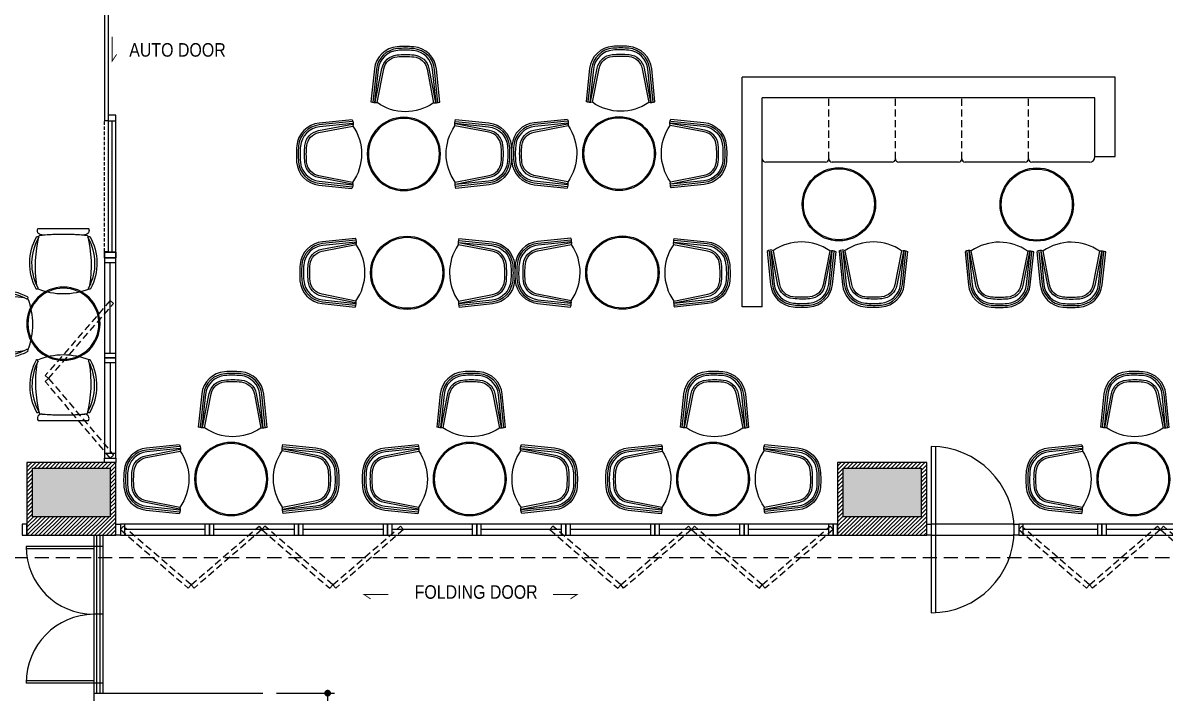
# Model space of a CAD drawing. Extents: x 700607 to 725777, y -92033 to -74213.
# Drawn here: x 707196 to 717326, y -87265 to -81320 of the extents above; entities that cross this region are included whole.
import ezdxf

# ---------------------------------------------------------------- set-up
doc = ezdxf.new("R2010")
doc.units = 0
doc.header["$MEASUREMENT"] = 0
for name, pattern in [('CENTER', [65, 60, -2, 1, -2]), ('DASHED', [0.75, 0.5, -0.25]), ('HIDDEN2', [0.1875, 0.125, -0.0625])]:
    doc.linetypes.add(name, pattern=pattern)
doc.layers.get('0').update_dxf_attribs({"linetype": 'CONTINUOUS'})
doc.layers.get('DEFPOINTS').update_dxf_attribs({"linetype": 'CONTINUOUS'})
for name, color, linetype in [('253dim', 253, 'CONTINUOUS'), ('C200-CEN', 2, 'CENTER'), ('CONTINU', 7, 'CONTINUOUS'), ('FU-IN', 1, 'CONTINUOUS'), ('FUR', 6, 'CONTINUOUS'), ('FUR-S', 5, 'CONTINUOUS'), ('NO', 3, 'CONTINUOUS'), ('PLANT-03-SMLINE', 1, 'CONTINUOUS'), ('SH', 3, 'CONTINUOUS'), ('TEXT', 7, 'CONTINUOUS'), ('WAL', 3, 'CONTINUOUS'), ('WALL', 2, 'CONTINUOUS')]:
    doc.layers.add(name, color=color, linetype=linetype)
doc.styles.add('A3', font='', dxfattribs={"width": 0.9, "height": 100})
doc.styles.add('울릉도L', font='', dxfattribs={"width": 1.2})
doc.styles.get('A3').set_extended_font_data('HY울릉도L')
doc.styles.get('울릉도L').set_extended_font_data('HY울릉도L')
doc.dimstyles.new('CH60', dxfattribs={"dimscale": 60, "dimtxt": 2, "dimasz": 1, "dimexe": 1, "dimexo": 2, "dimgap": 0.6, "dimtad": 1, "dimdec": 0, "dimzin": 0, "dimdsep": 46, "dimlunit": 6, "dimtxsty": '울릉도L', "dimblk": 'DOT', "dimcen": 5, "dimclrd": 5, "dimclre": 5, "dimclrt": 7, "dimadec": 0, "dimazin": 0, "dimtfac": 1, "dimtdec": 0, "dimtix": 1, "dimtofl": 0, "dimtmove": 2, "dimatfit": 3, "dimldrblk": 'DOT', "dimfxl": 1, "dimtolj": 1, "dimtzin": 0, "dimarcsym": 0})
pattern_1 = [(45, (696507.55, -79688.55), (-17.67767, 17.67767), [])]

# ---------------------------------------------------------------- blocks, each defined once
blk = doc.blocks.new('A$C5B214B99')
at = {"layer": 'FU-IN'}
for points in [[(494, 664), (201, 694, -0.359984), (17, 880, -0.042298), (17, 1022, -0.359984), (199, 1210), (492, 1242)], [(496, 681), (203, 710, -0.359984), (34, 882, -0.042298), (33, 1021, -0.359984), (201, 1193), (494, 1225)], [(493, 1219), (193, 1160, 0.332355), (73, 1027, 0.04801), (73, 876, 0.332355), (194, 744), (495, 687)], [(1407, 679), (1700, 709, 0.359984), (1869, 880, 0.042298), (1870, 1019, 0.359984), (1702, 1192), (1409, 1223)], [(1410, 1218), (1710, 1158, -0.332355), (1830, 1025, -0.04801), (1830, 874, -0.332355), (1708, 742), (1408, 685)], [(1409, 663), (1702, 692, 0.359984), (1886, 878, 0.042298), (1886, 1020, 0.359984), (1704, 1208), (1411, 1240)], [(1252, 494), (1223, 201, -0.359984), (1037, 17, -0.042298), (895, 17, -0.359984), (707, 199), (675, 492)], [(1236, 496), (1206, 203, -0.359984), (1035, 34, -0.042298), (896, 33, -0.359984), (723, 201), (692, 494)], [(697, 493), (757, 193, 0.332355), (890, 73, 0.04801), (1041, 73, 0.332355), (1173, 194), (1230, 495)]]:
    blk.add_lwpolyline(points, format="xyb", dxfattribs=at)
at = {"layer": 'FUR', "linetype": 'Continuous'}
blk.add_circle((951, 951), 325, dxfattribs=at)
at = {"layer": 'FUR', "color": 9, "linetype": 'Continuous'}
blk.add_circle((951, 951), 315, dxfattribs=at)
at = {"layer": 'FUR-S'}
for points in [[(493, 648), (199, 677, -0.359984), (1, 879, -0.042298), (0, 1024, -0.359984), (197, 1227), (490, 1258)], [(1410, 646), (1703, 675, 0.359984), (1902, 877, 0.042298), (1903, 1022, 0.359984), (1706, 1225), (1413, 1256)], [(496, 1203), (196, 1144, 0.332355), (89, 1025, 0.04801), (90, 878, 0.332355), (198, 760), (499, 703)], [(1407, 1201), (1707, 1142, -0.332355), (1814, 1023, -0.04801), (1813, 876, -0.332355), (1705, 758), (1404, 701)], [(1269, 493), (1240, 199, -0.359984), (1038, 1, -0.042298), (893, 0, -0.359984), (690, 197), (659, 490)], [(714, 496), (773, 196, 0.332355), (892, 89, 0.04801), (1039, 90, 0.332355), (1157, 198), (1214, 499)]]:
    blk.add_lwpolyline(points, format="xyb", dxfattribs=at)
for centre, radius, start, end in [((401, 1221), 97, 349.5677, 22.8128), ((1502, 1219), 97, 157.1872, 190.4323), ((140, 951), 436, 325.3479, 35.331), ((1762, 949), 436, 144.669, 214.6521), ((404, 685), 97, 337.6403, 10.8855), ((1499, 683), 97, 169.1145, 202.3597), ((966, 140), 436, 55.3479, 125.331), ((696, 401), 97, 79.5677, 112.8128), ((1232, 404), 97, 67.6403, 100.8855)]:
    blk.add_arc(centre, radius, start, end, dxfattribs=at)
blk = doc.blocks.new('A$C07187DA9')
at = {"layer": 'C200-CEN', "color": 3, "linetype": 'Continuous', "xscale": -1, "rotation": 180}
blk.add_blockref('A$C5B214B99', (0, 1276), dxfattribs=at)
blk = doc.blocks.new('A$C3B675E7B')
at = {"layer": 'C200-CEN', "color": 3, "linetype": 'Continuous'}
for p, q in [((0, 2365), (0, 2315)), ((0, 2315), (0, 2365)), ((0, 50), (100, 50)), ((0, 0), (0, 50)), ((100, 50), (100, 0)), ((100, 0), (0, 0))]:
    blk.add_line(p, q, dxfattribs=at)
at = {"layer": 'CONTINU', "color": 3}
for p, q in [((0, 2365), (100, 2365)), ((0, 2365), (100, 2365)), ((100, 2365), (100, 2315)), ((100, 2315), (100, 2365)), ((0, 2315), (100, 2315)), ((0, 2315), (100, 2315))]:
    blk.add_line(p, q, dxfattribs=at)
at = {"layer": 'NO', "color": 3, "linetype": 'Continuous'}
for p, q in [((100, 2365), (100, 2315)), ((100, 2315), (100, 2365)), ((100, 2315), (0, 2315))]:
    blk.add_line(p, q, dxfattribs=at)
at = {"layer": 'PLANT-03-SMLINE', "color": 1, "linetype": 'DASHED', "ltscale": 60}
blk.add_line((0, 2310), (0, 1150), dxfattribs=at)
at = {"layer": 'PLANT-03-SMLINE', "color": 1, "linetype": 'Continuous'}
blk.add_line((100, 2315), (100, 1150), dxfattribs=at)
at = {"layer": 'SH', "color": 1}
for p, q in [((32, 2310), (0, 2310)), ((32, 1150), (32, 2315)), ((0, 50), (0, 1150)), ((32, 1150), (0, 1150)), ((32, 50), (32, 1150))]:
    blk.add_line(p, q, dxfattribs=at)
at = {"layer": 'SH'}
blk.add_line((66, 2315), (66, 1150), dxfattribs=at)
blk.add_lwpolyline([(32, 1150), (100, 1150), (100, 1100), (32, 1100)], close=True, dxfattribs=at)
at = {"layer": 'SH', "const_width": 7.94}
blk.add_lwpolyline([(68, 403), (68, 618), (107, 560)], dxfattribs=at)
blk = doc.blocks.new('_DOT')
at = {"color": 0, "linetype": 'ByBlock'}
blk.add_line((-0.5, 0), (-1, 0), dxfattribs=at)
at = {"color": 0, "linetype": 'ByBlock', "const_width": 0.5}
blk.add_lwpolyline([(-0.25, 0, 1), (0.25, 0, 1)], format="xyb", close=True, dxfattribs=at)
blk = doc.blocks.new('*D79')
at = {"layer": '253dim', "color": 5, "lineweight": -2, "transparency": 16777216}
for p, q in [((709445, -87265), (709959, -87265)), ((709899, -87325), (709899, -88205)), ((709445, -88265), (709959, -88265))]:
    blk.add_line(p, q, dxfattribs=at)
at = {"layer": 'DEFPOINTS', "color": 0, "transparency": 16777216}
for p in [(709325, -87265), (709325, -88265), (709899, -88265)]:
    blk.add_point(p, dxfattribs=at)
at = {"layer": '253dim', "color": 5, "lineweight": -2, "transparency": 16777216, "xscale": 60, "yscale": 60, "zscale": 60}
for p, rotation in [((709899, -87265), 90), ((709899, -88265), 270)]:
    blk.add_blockref('_DOT', p, dxfattribs=dict(at, rotation=rotation))
at = {"layer": '253dim', "color": 7, "transparency": 16777216, "insert": (709791, -87765), "char_height": 120, "attachment_point": 5, "rotation": 90, "style": '울릉도L'}
blk.add_mtext('\\A1;1,000', dxfattribs=at)
blk = doc.blocks.new('A$C33581B49')
at = {"layer": 'WALL', "color": 9, "linetype": 'Continuous'}
blk.add_line((750, 50), (40, 50), dxfattribs=at)
for points in [[(0, 100), (0, 0), (790, 0), (790, 100)], [(0, 0), (40, 0), (40, 100), (0, 100)], [(750, 0), (790, 0), (790, 100), (750, 100)]]:
    blk.add_lwpolyline(points, close=True, dxfattribs=at)
blk = doc.blocks.new('A$C67AA3657')
at = {"layer": 'WALL', "color": 9, "linetype": 'Continuous'}
for p in [(0, 0), (790, 0), (1580, 0), (2370, 0), (3160, 0), (3950, 0), (4740, 0), (5530, 0)]:
    blk.add_blockref('A$C33581B49', p, dxfattribs=at)
blk = doc.blocks.new('A$C5D606B05')
at = {"layer": 'SH', "const_width": 7.94}
blk.add_lwpolyline([(0, 4), (215, 4), (157, 43)], dxfattribs=at)
blk = doc.blocks.new('A$C77AA6D7C')
at = {"layer": 'C200-CEN', "color": 8, "linetype": 'Continuous', "rotation": 270}
blk.add_blockref('A$C5D606B05', (0, 227), dxfattribs=at)
blk = doc.blocks.new('A$C4FA25A3E')
at = {"layer": 'WALL', "color": 9, "linetype": 'Continuous'}
blk.add_line((697, 50), (40, 50), dxfattribs=at)
for points in [[(0, 100), (0, 0), (737, 0), (737, 100)], [(0, 0), (40, 0), (40, 100), (0, 100)], [(697, 0), (737, 0), (737, 100), (697, 100)]]:
    blk.add_lwpolyline(points, close=True, dxfattribs=at)
blk = doc.blocks.new('A$C70F46D4C')
at = {"layer": 'FU-IN'}
for points in [[(494, 614), (201, 584, 0.359984), (17, 398, 0.042298), (17, 256, 0.359984), (199, 68), (492, 37)], [(1409, 612), (1702, 583, -0.359984), (1886, 396, -0.042298), (1886, 254, -0.359984), (1704, 66), (1411, 35)], [(496, 597), (203, 568, 0.359984), (34, 397, 0.042298), (33, 257, 0.359984), (201, 85), (494, 53)], [(493, 59), (193, 118, -0.332355), (73, 251, -0.04801), (73, 402, -0.332355), (194, 535), (495, 592)], [(1407, 595), (1700, 566, -0.359984), (1869, 395, -0.042298), (1870, 255, -0.359984), (1702, 83), (1409, 51)], [(1410, 57), (1710, 116, 0.332355), (1830, 250, 0.04801), (1830, 400, 0.332355), (1708, 533), (1408, 590)]]:
    blk.add_lwpolyline(points, format="xyb", dxfattribs=at)
at = {"layer": 'FUR', "linetype": 'Continuous'}
blk.add_circle((951, 325), 325, dxfattribs=at)
at = {"layer": 'FUR', "color": 9, "linetype": 'Continuous'}
blk.add_circle((951, 325), 315, dxfattribs=at)
at = {"layer": 'FUR-S'}
for points in [[(493, 630), (199, 601, 0.359984), (1, 400, 0.042298), (0, 255, 0.359984), (197, 52), (490, 20)], [(1410, 629), (1703, 599, -0.359984), (1902, 398, -0.042298), (1903, 253, -0.359984), (1706, 50), (1413, 18)], [(496, 75), (196, 135, -0.332355), (89, 253, -0.04801), (90, 401, -0.332355), (198, 518), (499, 575)], [(1407, 73), (1707, 133, 0.332355), (1814, 251, 0.04801), (1813, 399, 0.332355), (1705, 516), (1404, 573)]]:
    blk.add_lwpolyline(points, format="xyb", dxfattribs=at)
for centre, radius, start, end in [((404, 594), 97, 349.1145, 22.3597), ((1499, 592), 97, 157.6403, 190.8855), ((140, 327), 436, 324.669, 34.6521), ((1762, 325), 436, 145.3479, 215.331), ((401, 58), 97, 337.1872, 10.4323), ((1502, 56), 97, 169.5677, 202.8128)]:
    blk.add_arc(centre, radius, start, end, dxfattribs=at)
blk = doc.blocks.new('A$C5D3473C7')
at = {"layer": 'FU-IN'}
for points in [[(594, 79), (564, 372, 0.359984), (378, 556, 0.042298), (236, 557, 0.359984), (48, 374), (17, 81)], [(577, 78), (548, 371, 0.359984), (377, 540, 0.042298), (237, 540, 0.359984), (65, 373), (33, 80)], [(39, 81), (98, 381, -0.332355), (231, 501, -0.04801), (382, 500, -0.332355), (515, 379), (572, 78)]]:
    blk.add_lwpolyline(points, format="xyb", dxfattribs=at)
at = {"layer": 'FUR-S'}
for points in [[(610, 81), (581, 374, 0.359984), (380, 573, 0.042298), (235, 573, 0.359984), (32, 376), (0, 83)], [(55, 77), (115, 377, -0.332355), (233, 484, -0.04801), (381, 484, -0.332355), (498, 376), (555, 75)]]:
    blk.add_lwpolyline(points, format="xyb", dxfattribs=at)
for centre, radius, start, end in [((38, 173), 97, 247.1872, 280.4323), ((307, 435), 438, 234.9804, 304.5664)]:
    blk.add_arc(centre, radius, start, end, dxfattribs=at)
blk = doc.blocks.new('A$C7286230E')
at = {"layer": 'C200-CEN', "color": 5, "linetype": 'Continuous'}
for centre in [(579, 123), (1216, 123)]:
    blk.add_arc(centre, 50.6, 242.5098, 308.9644, dxfattribs=at)
at = {"layer": 'C200-CEN', "color": 8, "linetype": 'Continuous'}
for p in [(0, 3), (637, 3)]:
    blk.add_blockref('A$C5D3473C7', p, dxfattribs=at)
blk = doc.blocks.new('A$C3C082F64')
at = {"color": 0}
blk.add_line((521, 582), (75, 582), dxfattribs=at)
for centre, radius, start, end in [((1159, 246), 1108, 165.776, 188.8849), ((107, 562), 37.5, 147.1029, 271.1095), ((298, -1099), 1631, 82.486, 97.514), ((298, -1879), 2411, 85.4624, 94.5376), ((490, 562), 37.5, 268.9821, 32.8984), ((-564, 245), 1109, 351.142, 14.2144), ((297, 614), 614, 248.1396, 291.9487)]:
    blk.add_arc(centre, radius, start, end, dxfattribs=at)
at = {"layer": 'WAL', "color": 0}
for p, q in [((274, 532), (274, 532)), ((313, 531), (313, 531))]:
    blk.add_line(p, q, dxfattribs=at)
at = {"layer": 'WALL', "color": 5, "linetype": 'Continuous'}
for centre, radius, start, end in [((481, 272), 481, 150.3578, 207.9596), ((68, 499), 12.2, 7.833, 117.6422), ((528, 499), 12.2, 62.3578, 172.167), ((115, 272), 481, 332.0404, 29.6422), ((481, 272), 461, 150.3578, 207.9596), ((115, 272), 461, 332.0404, 29.6422), ((64, 53), 10.2, 221.7276, 17.3832), ((533, 53), 10.2, 162.6168, 318.2724)]:
    blk.add_arc(centre, radius, start, end, dxfattribs=at)
blk = doc.blocks.new('A$C63BB67F7')
at = {"layer": 'WALL', "color": 7, "linetype": 'Continuous', "xscale": -1, "rotation": 270}
blk.add_blockref('A$C3C082F64', (0, 0), dxfattribs=at)
blk = doc.blocks.new('A$C78372581')
at = {"layer": 'FUR', "linetype": 'Continuous'}
blk.add_circle((325, 325), 325, dxfattribs=at)
at = {"layer": 'FUR', "color": 9, "linetype": 'Continuous'}
blk.add_circle((325, 325), 315, dxfattribs=at)
blk = doc.blocks.new('A$C055F57D1')
at = {"layer": 'WALL', "color": 7, "linetype": 'Continuous'}
for name, p in [('A$C3C082F64', (28, 1123)), ('A$C63BB67F7', (596, 557))]:
    blk.add_blockref(name, p, dxfattribs=at)
at = {"layer": 'WALL', "color": 9, "linetype": 'Continuous', "rotation": 270}
blk.add_blockref('A$C78372581', (0, 1184), dxfattribs=at)
at = {"layer": 'WALL', "color": 7, "linetype": 'Continuous', "xscale": -1, "rotation": 180}
blk.add_blockref('A$C3C082F64', (28, 582), dxfattribs=at)

msp = doc.modelspace()

# ---------------------------------------------------------------- hatches: boundary and pattern name
at = {"layer": 'WALL', "linetype": 'Continuous'}
h = msp.add_hatch(dxfattribs=at)
h.set_pattern_fill('ANSI31', color=9, scale=200, angle=360, style=0)
h.set_pattern_definition(pattern_1)
h.paths.add_polyline_path([(707231.1, -85219.9), (707231.1, -85864.9), (708021.1, -85864.9), (708021.1, -85219.9)])
h.paths.add_polyline_path([(707971.1, -85269.9), (707971.1, -85699.9), (707281.1, -85699.9), (707281.1, -85269.9)], flags=16)
for points in [[(707281.1, -85269.9), (707281.1, -85699.9), (707971.1, -85699.9), (707971.1, -85269.9)], [(715161.1, -85699.9), (715161.1, -85269.9), (714471.1, -85269.9), (714471.1, -85699.9)]]:
    msp.add_hatch(color=9, dxfattribs=at).paths.add_polyline_path(points)
h = msp.add_hatch(dxfattribs=at)
h.set_pattern_fill('ANSI31', color=9, scale=200, angle=360, style=0)
h.set_pattern_definition(pattern_1)
h.paths.add_polyline_path([(715211.1, -85864.9), (715211.1, -85219.9), (714421.1, -85219.9), (714421.1, -85864.9)])
h.paths.add_polyline_path([(714471.1, -85699.9), (714471.1, -85269.9), (715161.1, -85269.9), (715161.1, -85699.9)], flags=16)

# ---------------------------------------------------------------- linework, layer by layer
at = {"layer": 'C200-CEN', "color": 3, "linetype": 'Continuous'}
for p, q in [((713573.5, -83839), (713573.5, -81803.3)), ((713573.5, -83839), (713573.5, -81803.3)), ((713573.5, -83839), (713573.5, -81803.3)), ((716883.5, -81803.3), (713573.5, -81803.3)), ((713573.5, -83839), (713573.5, -81803.4)), ((716883.5, -82506.3), (716883.5, -81803.3)), ((716883.5, -82506.3), (716883.5, -81803.3)), ((716883.5, -82506.3), (716883.5, -81803.4)), ((713753.5, -83839), (713753.5, -81986.3)), ((716703.5, -81986.3), (713753.5, -81986.3)), ((716703.5, -82506.3), (716703.5, -81986.3))]:
    msp.add_line(p, q, dxfattribs=at)
at = {"layer": 'C200-CEN', "color": 9, "linetype": 'HIDDEN2', "ltscale": 500}
for p, q in [((714343.5, -82526.3), (714343.5, -81986.3)), ((714933.5, -82526.3), (714933.5, -81986.3)), ((715523.5, -82526.3), (715523.5, -81986.3)), ((716113.5, -82526.3), (716113.5, -81986.3))]:
    msp.add_line(p, q, dxfattribs=at)
at = {"layer": 'C200-CEN', "color": 6, "linetype": 'Continuous'}
for p, q in [((714313.5, -82556.3), (713783.5, -82556.3)), ((714903.5, -82556.3), (714373.5, -82556.3)), ((715493.5, -82556.3), (714963.5, -82556.3)), ((716083.5, -82556.3), (715553.5, -82556.3)), ((716653.5, -82556.3), (716143.5, -82556.3))]:
    msp.add_line(p, q, dxfattribs=at)
at = {"layer": 'C200-CEN', "color": 4, "linetype": 'HIDDEN2', "ltscale": 500}
for points in [[(707394.7, -84447.6), (707424.9, -84473.8), (708001.3, -83808.9), (707971.1, -83782.7)], [(707394.7, -84500), (707424.9, -84473.8), (708001.3, -85153.7), (707971.1, -85179.9)], [(708662.7, -86334.5), (708688.9, -86304.2), (708087.2, -85784.6), (708061.1, -85814.9)], [(708715, -86334.5), (708688.9, -86304.2), (709290.6, -85784.6), (709316.7, -85814.9)], [(709918.4, -86334.5), (709944.5, -86304.2), (709342.8, -85784.6), (709316.7, -85814.9)], [(709970.7, -86334.5), (709944.5, -86304.2), (710546.2, -85784.6), (710572.3, -85814.9)], [(712471.5, -86334.5), (712497.6, -86304.2), (711896, -85784.6), (711869.8, -85814.9)], [(712523.8, -86334.5), (712497.6, -86304.2), (713099.3, -85784.6), (713125.4, -85814.9)], [(713727.1, -86334.5), (713753.3, -86304.2), (713151.6, -85784.6), (713125.4, -85814.9)], [(713779.4, -86334.5), (713753.3, -86304.2), (714354.9, -85784.6), (714381.1, -85814.9)], [(716629.6, -86334.5), (716655.8, -86304.2), (716054.1, -85784.6), (716027.9, -85814.9)], [(716681.9, -86334.5), (716655.8, -86304.2), (717257.4, -85784.6), (717283.6, -85814.9)], [(717885.2, -86334.5), (717911.4, -86304.2), (717309.7, -85784.6), (717283.6, -85814.9)]]:
    msp.add_lwpolyline(points, close=True, dxfattribs=at)
at = {"layer": 'C200-CEN', "color": 6, "linetype": 'Continuous'}
msp.add_arc((716653.5, -82506.3), 50, 270, 0, dxfattribs=at)
at = {"layer": 'FUR', "linetype": 'Continuous'}
for centre in [(714432.8, -82929), (716187.4, -82931.5)]:
    msp.add_circle(centre, 325, dxfattribs=at)
at = {"layer": 'FUR', "color": 9, "linetype": 'Continuous'}
for centre in [(714432.8, -82929), (716187.4, -82931.5)]:
    msp.add_circle(centre, 315, dxfattribs=at)
at = {"layer": 'WAL', "color": 3, "linetype": 'Continuous'}
for p, q in [((707825.1, -85864.9), (707825.1, -88224.9)), ((707825.1, -85864.9), (707825.1, -88264.9)), ((707905.1, -85864.9), (707905.1, -87264.9)), ((707825.1, -87264.9), (709325.1, -87264.9))]:
    msp.add_line(p, q, dxfattribs=at)
at = {"layer": 'WAL', "color": 4, "linetype": 'Continuous'}
for p, q in [((707850.1, -85864.9), (707850.1, -87264.9)), ((707880.1, -85864.9), (707880.1, -87264.9))]:
    msp.add_line(p, q, dxfattribs=at)
at = {"layer": 'WAL', "color": 2, "linetype": 'Continuous'}
for points in [[(707281.1, -85269.9), (707971.1, -85269.9), (707971.1, -85699.9), (707281.1, -85699.9)], [(714471.1, -85269.9), (715161.1, -85269.9), (715161.1, -85699.9), (714471.1, -85699.9)]]:
    msp.add_lwpolyline(points, close=True, dxfattribs=at)
at = {"layer": 'WALL', "color": 3, "linetype": 'Continuous'}
for p, q in [((716703.5, -82506.3), (716883.5, -82506.3)), ((713753.5, -83839), (713573.5, -83839))]:
    msp.add_line(p, q, dxfattribs=at)
at = {"layer": 'WALL', "color": 9, "linetype": 'Continuous'}
for p, q in [((707971.1, -84252.4), (707971.1, -83444.9)), ((707921.1, -84292.4), (707921.1, -85179.9)), ((708021.1, -84292.4), (707921.1, -84292.4)), ((707971.1, -84332.4), (707971, -85139.9)), ((708021.1, -85179.9), (708021.1, -84292.4)), ((707921.1, -85179.9), (708021.1, -85179.9)), ((715987.9, -85764.9), (715251.1, -85764.9)), ((715251.1, -85864.9), (715251.1, -86412.1)), ((715251.1, -85864.9), (715987.9, -85864.9)), ((707825.1, -85964.9), (707225.1, -85964.9)), ((707825.1, -85984.9), (707225.1, -85984.9)), ((707901.1, -85964.9), (707821.1, -85964.9)), ((707905.1, -86564.9), (707825.1, -86564.9)), ((707825.1, -87154.9), (707225.1, -87154.9)), ((707826.1, -87174.9), (707226.1, -87174.9)), ((707905.1, -87174.9), (707825.1, -87174.9))]:
    msp.add_line(p, q, dxfattribs=at)
at = {"layer": 'WALL', "color": 4, "linetype": 'Continuous'}
for p, q in [((715251.1, -85078), (715251.1, -86551.8)), ((715291.1, -86550.7), (715291.1, -85079.1))]:
    msp.add_line(p, q, dxfattribs=at)
at = {"layer": 'WALL', "color": 0, "linetype": 'HIDDEN2', "ltscale": 1000}
msp.add_line((722426.1, -86064.9), (705086.1, -86064.9), dxfattribs=at)
at = {"layer": 'WALL', "color": 9, "linetype": 'Continuous'}
for points in [[(707921.1, -83404.9), (707921.1, -84292.4), (708021.1, -84292.4), (708021.1, -83404.9)], [(707921.1, -83444.9), (708021.1, -83444.9), (708021.1, -83404.9), (707921.1, -83404.9)], [(707921.1, -84292.4), (708021.1, -84292.4), (708021.1, -84252.4), (707921.1, -84252.4)], [(707921.1, -84332.4), (708021.1, -84332.4), (708021.1, -84292.4), (707921.1, -84292.4)], [(707921, -85179.9), (708021, -85179.9), (708021, -85139.9), (707921, -85139.9)]]:
    msp.add_lwpolyline(points, close=True, dxfattribs=at)
at = {"layer": 'WALL', "color": 3, "linetype": 'Continuous'}
for points in [[(708021, -85179.9), (708021, -85219.9), (707921, -85219.9), (707921, -85179.9)], [(707231.1, -85764.9), (707191.1, -85764.9), (707191.1, -85864.9), (707231.1, -85864.9)], [(708021.1, -85764.9), (708061.1, -85764.9), (708061.1, -85864.9), (708021.1, -85864.9)], [(714421.1, -85764.9), (714381.1, -85764.9), (714381.1, -85864.9), (714421.1, -85864.9)], [(715211.1, -85764.9), (715251.1, -85764.9), (715251.1, -85864.9), (715211.1, -85864.9)], [(715987.9, -85764.9), (716027.9, -85764.9), (716027.9, -85864.9), (715987.9, -85864.9)]]:
    msp.add_lwpolyline(points, close=True, dxfattribs=at)
for points in [[(707231.1, -85219.9), (707231.1, -85864.9), (708021.1, -85864.9), (708021.1, -85219.9), (707231.1, -85219.9)], [(714421.1, -85219.9), (714421.1, -85864.9), (715211.1, -85864.9), (715211.1, -85219.9), (714421.1, -85219.9)]]:
    msp.add_lwpolyline(points, dxfattribs=at)
at = {"layer": 'WALL', "color": 6, "linetype": 'Continuous'}
for centre, start, end in [((713783.5, -82526.3), 180, 270), ((714313.5, -82526.3), 270, 0), ((714373.5, -82526.3), 180, 270), ((714903.5, -82526.3), 270, 0), ((714963.5, -82526.3), 180, 270), ((715493.5, -82526.3), 270, 0), ((715553.5, -82526.3), 180, 270), ((716083.5, -82526.3), 270, 0), ((716143.5, -82526.3), 180, 270)]:
    msp.add_arc(centre, 30, start, end, dxfattribs=at)
at = {"layer": 'WALL', "color": 1, "linetype": 'Continuous'}
msp.add_arc((715251.1, -85814.9), 736.9, 270, 90, dxfattribs=at)
at = {"layer": 'WALL', "color": 9, "linetype": 'Continuous'}
for centre, radius, start, end in [((707825.1, -85964.9), 600, 180, 270), ((707833.7, -87173.4), 608.6, 90.81012, 180.1369)]:
    msp.add_arc(centre, radius, start, end, dxfattribs=at)

# ---------------------------------------------------------------- block references
at = {"layer": 'C200-CEN', "color": 8, "linetype": 'Continuous', "rotation": 180}
for p in [(715044.2, -83263.1), (716798.9, -83265.5)]:
    msp.add_blockref('A$C7286230E', p, dxfattribs=at)
at = {"layer": 'C200-CEN', "color": 3, "linetype": 'Continuous', "xscale": -1, "rotation": 180}
for p in [(708092.6, -84414.7), (710207.9, -84414.7), (712365.9, -84414.7), (716093.2, -84414.7)]:
    msp.add_blockref('A$C5B214B99', p, dxfattribs=at)
at = {"layer": 'C200-CEN', "color": 2, "linetype": 'Continuous', "rotation": 270}
msp.add_blockref('A$C77AA6D7C', (710209.1, -86385.7), dxfattribs=at)
at = {"layer": 'C200-CEN', "color": 2, "linetype": 'Continuous', "xscale": -1, "rotation": 90}
msp.add_blockref('A$C77AA6D7C', (712123, -86385.7), dxfattribs=at)
at = {"layer": 'WALL', "color": 9, "linetype": 'Continuous', "xscale": -1, "rotation": 180}
msp.add_blockref('A$C3B675E7B', (707921.1, -81039.9), dxfattribs=at)
at = {"layer": 'WALL', "color": 9, "linetype": 'Continuous'}
for name, p in [('A$C07187DA9', (709623.9, -82808)), ('A$C07187DA9', (711532.3, -82804.6)), ('A$C70F46D4C', (709653.7, -83862)), ('A$C70F46D4C', (711562.1, -83860.5)), ('A$C67AA3657', (708061.1, -85864.9)), ('A$C4FA25A3E', (716027.9, -85864.9)), ('A$C4FA25A3E', (716764.8, -85864.9))]:
    msp.add_blockref(name, p, dxfattribs=at)
at = {"layer": 'WALL', "color": 9, "linetype": 'Continuous', "xscale": -1}
msp.add_blockref('A$C055F57D1', (707880.9, -84847.8), dxfattribs=at)

# ---------------------------------------------------------------- texts
at = {"layer": 'TEXT', "style": 'A3', "width": 0.9}
for s, p in [('AUTO DOOR', (708139.5, -81620.1)), ('FOLDING DOOR', (710670.3, -86427.9))]:
    msp.add_text(s, height=120, dxfattribs=at).set_placement(p)

# ---------------------------------------------------------------- dimensions: what is measured, and where the dimension line sits
at = {"layer": '253dim'}
dim = msp.add_linear_dim(base=(709898.8, -88264.9), p1=(709325.1, -87264.9), p2=(709325.1, -88264.9), angle=90, dimstyle='CH60', dxfattribs=at)
dim.commit()
dim.dimension.update_dxf_attribs({"geometry": '*D79', "text_midpoint": (709790.9, -87764.9)})

doc.saveas('drawing.dxf')
